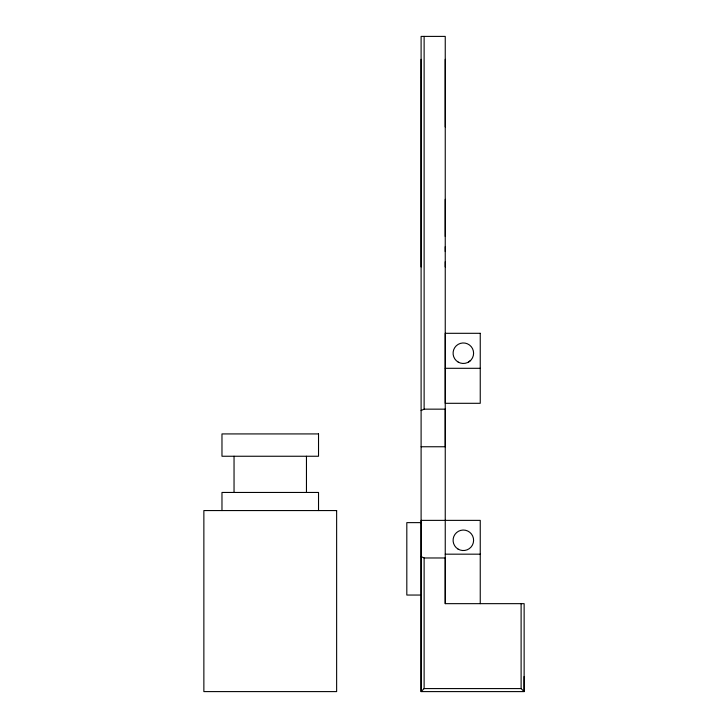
<?xml version="1.0" encoding="UTF-8"?>
<svg xmlns="http://www.w3.org/2000/svg" width="728" height="728" viewBox="0 0 728 728"><rect width="100%" height="100%" fill="white"/><g stroke="black" fill="none" stroke-linecap="round" stroke-linejoin="round"><path stroke-width="1.09" d="M421.103 266.93L421.103 77.423M421.103 76.85L421.103 59.332M421.103 446.755L445.245 446.755L445.245 36.4L421.103 36.4L421.103 691.6L424.124 688.579L424.124 557.976L421.103 556.583M421.103 410.546L424.124 409.154L424.124 36.4M480.243 603.658L480.243 520.374L421.103 520.374L421.103 691.6L524.133 691.6L524.133 603.658L445.245 603.658L445.245 557.976L424.124 557.976M468.477 362.098L470.597 360.469M445.245 368.304L480.243 368.304M424.124 409.154L445.245 409.154L445.245 603.658M421.53 522.631L406.816 522.631L406.816 595.049L421.53 595.049M445.245 554.172L480.243 554.172M424.124 688.579L521.111 688.579L524.133 691.6L524.133 676.512M521.111 603.658L521.111 688.579M445.245 59.332L445.245 126.918M445.245 199.336L445.245 236.445M445.245 246.71L445.245 248.83M445.245 249.413L445.245 251.542M445.245 261.789L445.245 266.93M318.527 510.565L318.527 492.456L221.976 492.456L221.976 510.565M306.461 456.247L306.461 492.456M234.043 456.247L234.043 492.456M480.243 333.306L445.245 333.306L445.245 403.303L480.243 403.303L480.243 333.306M318.527 433.924L221.976 433.924L221.976 456.247L318.527 456.247L318.527 433.924M336.636 510.565L203.867 510.565L203.867 691.6L336.636 691.6L336.636 510.565M458.212 362.098A10.256 10.256 0 0 0 473.6 353.216A10.256 10.256 0 0 0 458.212 344.335A10.256 10.256 0 0 0 458.212 362.098M457.976 549.03A10.256 10.256 0 0 0 473.6 540.567A10.256 10.256 0 0 0 458.458 531.276A10.256 10.256 0 0 0 457.976 549.03"/></g></svg>
